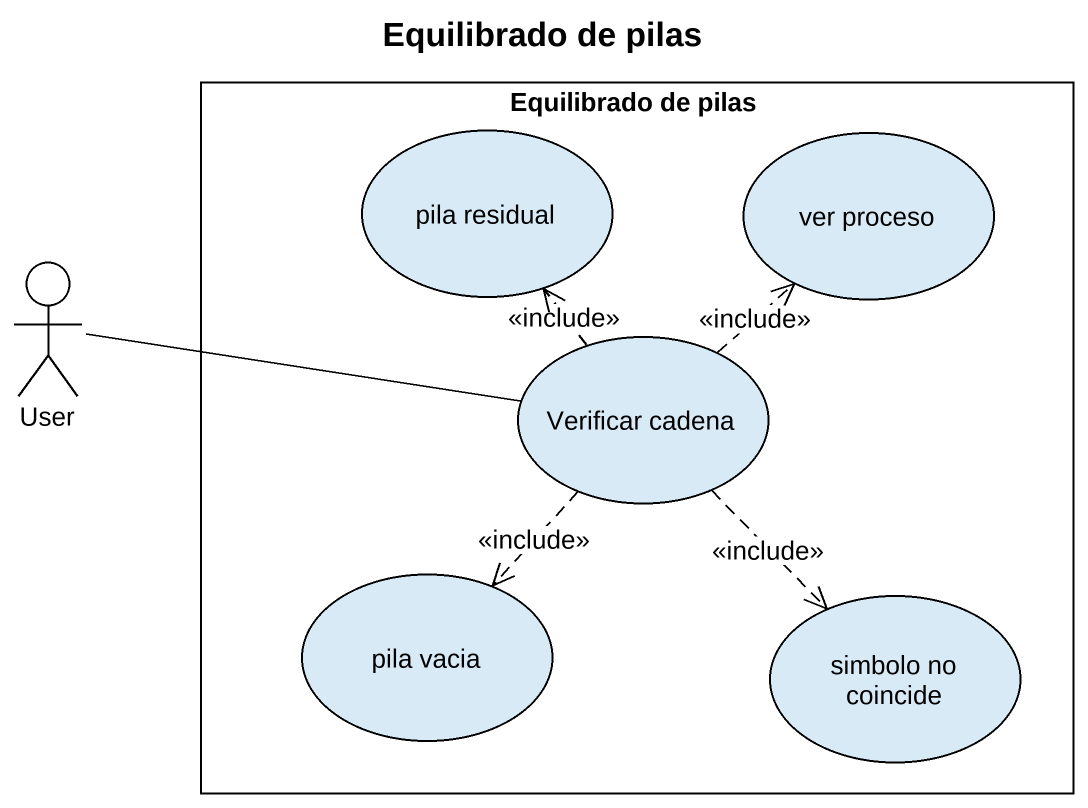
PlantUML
@startuml
title Equilibrado de pilas
rectangle "Equilibrado de pilas" as Equilibrado_de_pilas {
  usecase "pila residual" as pila_residual
  usecase "ver proceso" as ver_proceso
  usecase "Verificar cadena" as Verificar_cadena
  usecase "pila vacia" as pila_vacia
  usecase "simbolo no coincide" as simbolo_no_coincide
}
actor User
User -right- Verificar_cadena
Verificar_cadena .up.> pila_residual : <<include>>
Verificar_cadena .up.> ver_proceso : <<include>>
Verificar_cadena ..> pila_vacia : <<include>>
Verificar_cadena ..> simbolo_no_coincide : <<include>>
@enduml
